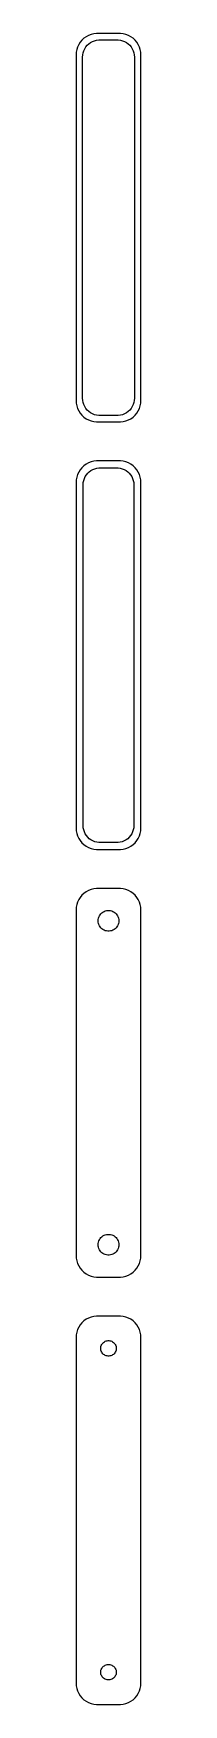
# Model space of a CAD drawing. Header units: metres. Extents: x -8 to 8, y 252 to 639.
import ezdxf

# ---------------------------------------------------------------- set-up
doc = ezdxf.new("R2010")
doc.units = ezdxf.units.M

msp = doc.modelspace()

# ---------------------------------------------------------------- linework, layer by layer
for p, q in [((-4.62889, 638.524), (-5.17912, 638.222)), ((-4.04507, 638.755), (-4.62889, 638.524)), ((-3.4369, 638.911), (-4.04507, 638.755)), ((-2.81395, 638.99), (-3.4369, 638.911)), ((2.81395, 638.99), (-2.81395, 638.99)), ((3.4369, 638.911), (2.81395, 638.99)), ((4.04507, 638.755), (3.4369, 638.911)), ((4.62889, 638.524), (4.04507, 638.755)), ((5.17912, 638.222), (4.62889, 638.524)), ((-7.34291, 635.243), (-7.46057, 634.627)), ((-7.14888, 635.841), (-7.34291, 635.243)), ((-6.88153, 636.409), (-7.14888, 635.841)), ((-6.54507, 636.939), (-6.88153, 636.409)), ((-6.14484, 637.423), (-6.54507, 636.939)), ((-5.68712, 637.853), (-6.14484, 637.423)), ((-5.87433, 634.495), (-5.7191, 634.972)), ((-5.7191, 634.972), (-5.50522, 635.427)), ((-5.17912, 638.222), (-5.68712, 637.853)), ((-5.50522, 635.427), (-5.23605, 635.851)), ((-5.23605, 635.851), (-4.91586, 636.238)), ((-4.91586, 636.238), (-4.54968, 636.582)), ((-4.54968, 636.582), (-4.1433, 636.877)), ((-4.1433, 636.877), (-3.70311, 637.119)), ((-3.70311, 637.119), (-3.23605, 637.304)), ((-3.23605, 637.304), (-2.74951, 637.429)), ((-2.74951, 637.429), (-2.25116, 637.492)), ((-2.25116, 637.492), (2.25116, 637.492)), ((2.25116, 637.492), (2.74951, 637.429)), ((2.74951, 637.429), (3.23605, 637.304)), ((3.23605, 637.304), (3.70311, 637.119)), ((3.70311, 637.119), (4.1433, 636.877)), ((4.1433, 636.877), (4.54968, 636.582)), ((4.54968, 636.582), (4.91586, 636.238)), ((4.91586, 636.238), (5.23605, 635.851)), ((5.68712, 637.853), (5.17912, 638.222)), ((5.23605, 635.851), (5.50522, 635.427)), ((5.50522, 635.427), (5.7191, 634.972)), ((6.14484, 637.423), (5.68712, 637.853)), ((5.7191, 634.972), (5.87433, 634.495)), ((6.54507, 636.939), (6.14484, 637.423)), ((6.88153, 636.409), (6.54507, 636.939)), ((7.14888, 635.841), (6.88153, 636.409)), ((7.34291, 635.243), (7.14888, 635.841)), ((7.46057, 634.627), (7.34291, 635.243)), ((-7.46057, 634.627), (-7.5, 634)), ((-7.5, 634), (-7.5, 554)), ((-6, 633.5), (-5.96844, 634.001)), ((-6, 554.5), (-6, 633.5)), ((-5.96844, 634.001), (-5.87433, 634.495)), ((5.87433, 634.495), (5.96844, 634.001)), ((5.96844, 634.001), (6, 633.5)), ((6, 633.5), (6, 554.5)), ((7.5, 634), (7.46057, 634.627)), ((7.5, 554), (7.5, 634)), ((-7.5, 554), (-7.46057, 553.373)), ((-5.96844, 553.999), (-6, 554.5)), ((-5.87433, 553.505), (-5.96844, 553.999)), ((-5.7191, 553.028), (-5.87433, 553.505)), ((5.87433, 553.505), (5.7191, 553.028)), ((5.96844, 553.999), (5.87433, 553.505)), ((6, 554.5), (5.96844, 553.999)), ((7.46057, 553.373), (7.5, 554)), ((-7.46057, 553.373), (-7.34291, 552.757)), ((-7.34291, 552.757), (-7.14888, 552.159)), ((-7.14888, 552.159), (-6.88153, 551.591)), ((-6.88153, 551.591), (-6.54507, 551.061)), ((-6.54507, 551.061), (-6.14484, 550.577)), ((-6.14484, 550.577), (-5.68712, 550.147)), ((-5.50522, 552.573), (-5.7191, 553.028)), ((-5.68712, 550.147), (-5.17912, 549.778)), ((-5.23605, 552.149), (-5.50522, 552.573)), ((-4.91586, 551.762), (-5.23605, 552.149)), ((-5.17912, 549.778), (-4.62889, 549.476)), ((-4.54968, 551.418), (-4.91586, 551.762)), ((-4.1433, 551.123), (-4.54968, 551.418)), ((-3.70311, 550.881), (-4.1433, 551.123)), ((-3.23605, 550.696), (-3.70311, 550.881)), ((-2.74951, 550.571), (-3.23605, 550.696)), ((-2.25116, 550.508), (-2.74951, 550.571)), ((2.25116, 550.508), (-2.25116, 550.508)), ((2.74951, 550.571), (2.25116, 550.508)), ((3.23605, 550.696), (2.74951, 550.571)), ((3.70311, 550.881), (3.23605, 550.696)), ((4.1433, 551.123), (3.70311, 550.881)), ((4.54968, 551.418), (4.1433, 551.123)), ((4.91586, 551.762), (4.54968, 551.418)), ((4.62889, 549.476), (5.17912, 549.778)), ((5.23605, 552.149), (4.91586, 551.762)), ((5.17912, 549.778), (5.68712, 550.147)), ((5.50522, 552.573), (5.23605, 552.149)), ((5.7191, 553.028), (5.50522, 552.573)), ((5.68712, 550.147), (6.14484, 550.577)), ((6.14484, 550.577), (6.54507, 551.061)), ((6.54507, 551.061), (6.88153, 551.591)), ((6.88153, 551.591), (7.14888, 552.159)), ((7.14888, 552.159), (7.34291, 552.757)), ((7.34291, 552.757), (7.46057, 553.373)), ((-4.62889, 549.476), (-4.04507, 549.245)), ((-4.04507, 549.245), (-3.4369, 549.089)), ((-3.4369, 549.089), (-2.81395, 549.01)), ((-2.81395, 549.01), (2.81395, 549.01)), ((2.81395, 549.01), (3.4369, 549.089)), ((3.4369, 549.089), (4.04507, 549.245)), ((4.04507, 549.245), (4.62889, 549.476)), ((-6.54507, 537.939), (-6.88153, 537.409)), ((-6.14484, 538.423), (-6.54507, 537.939)), ((-5.68712, 538.853), (-6.14484, 538.423)), ((-5.17912, 539.222), (-5.68712, 538.853)), ((-4.62889, 539.524), (-5.17912, 539.222)), ((-4.04507, 539.755), (-4.62889, 539.524)), ((-4.07506, 537.77), (-3.64888, 538.004)), ((-3.4369, 539.911), (-4.04507, 539.755)), ((-3.64888, 538.004), (-3.1967, 538.183)), ((-2.81395, 539.99), (-3.4369, 539.911)), ((-3.1967, 538.183), (-2.72565, 538.304)), ((2.81395, 539.99), (-2.81395, 539.99)), ((-2.72565, 538.304), (-2.24316, 538.365)), ((-2.24316, 538.365), (2.24316, 538.365)), ((2.24316, 538.365), (2.72565, 538.304)), ((2.72565, 538.304), (3.1967, 538.183)), ((3.4369, 539.911), (2.81395, 539.99)), ((3.1967, 538.183), (3.64888, 538.004)), ((4.04507, 539.755), (3.4369, 539.911)), ((3.64888, 538.004), (4.07506, 537.77)), ((4.62889, 539.524), (4.04507, 539.755)), ((5.17912, 539.222), (4.62889, 539.524)), ((5.68712, 538.853), (5.17912, 539.222)), ((6.14484, 538.423), (5.68712, 538.853)), ((6.54507, 537.939), (6.14484, 538.423)), ((6.88153, 537.409), (6.54507, 537.939)), ((-7.46057, 535.627), (-7.5, 535)), ((-7.5, 535), (-7.5, 455)), ((-7.34291, 536.243), (-7.46057, 535.627)), ((-7.14888, 536.841), (-7.34291, 536.243)), ((-6.88153, 537.409), (-7.14888, 536.841)), ((-5.87262, 534.5), (-5.84209, 534.985)), ((-5.87262, 455.5), (-5.87262, 534.5)), ((-5.84209, 534.985), (-5.75096, 535.463)), ((-5.75096, 535.463), (-5.60068, 535.926)), ((-5.60068, 535.926), (-5.3936, 536.366)), ((-5.3936, 536.366), (-5.13301, 536.776)), ((-5.13301, 536.776), (-4.82301, 537.151)), ((-4.82301, 537.151), (-4.46851, 537.484)), ((-4.46851, 537.484), (-4.07506, 537.77)), ((4.07506, 537.77), (4.46851, 537.484)), ((4.46851, 537.484), (4.82301, 537.151)), ((4.82301, 537.151), (5.13301, 536.776)), ((5.13301, 536.776), (5.3936, 536.366)), ((5.3936, 536.366), (5.60068, 535.926)), ((5.60068, 535.926), (5.75096, 535.463)), ((5.75096, 535.463), (5.84209, 534.985)), ((5.84209, 534.985), (5.87262, 534.5)), ((5.87262, 534.5), (5.87262, 455.5)), ((7.14888, 536.841), (6.88153, 537.409)), ((7.34291, 536.243), (7.14888, 536.841)), ((7.46057, 535.627), (7.34291, 536.243)), ((7.5, 535), (7.46057, 535.627)), ((7.5, 455), (7.5, 535)), ((-7.5, 455), (-7.46057, 454.373)), ((-7.46057, 454.373), (-7.34291, 453.757)), ((-7.34291, 453.757), (-7.14888, 453.159)), ((-7.14888, 453.159), (-6.88153, 452.591)), ((-5.84209, 455.015), (-5.87262, 455.5)), ((-5.75096, 454.537), (-5.84209, 455.015)), ((-5.60068, 454.074), (-5.75096, 454.537)), ((-5.3936, 453.634), (-5.60068, 454.074)), ((-5.13301, 453.224), (-5.3936, 453.634)), ((-4.82301, 452.849), (-5.13301, 453.224)), ((-4.46851, 452.516), (-4.82301, 452.849)), ((4.82301, 452.849), (4.46851, 452.516)), ((5.13301, 453.224), (4.82301, 452.849)), ((5.3936, 453.634), (5.13301, 453.224)), ((5.60068, 454.074), (5.3936, 453.634)), ((5.75096, 454.537), (5.60068, 454.074)), ((5.84209, 455.015), (5.75096, 454.537)), ((5.87262, 455.5), (5.84209, 455.015)), ((6.88153, 452.591), (7.14888, 453.159)), ((7.14888, 453.159), (7.34291, 453.757)), ((7.34291, 453.757), (7.46057, 454.373)), ((7.46057, 454.373), (7.5, 455)), ((-6.88153, 452.591), (-6.54507, 452.061)), ((-6.54507, 452.061), (-6.14484, 451.577)), ((-6.14484, 451.577), (-5.68712, 451.147)), ((-5.68712, 451.147), (-5.17912, 450.778)), ((-5.17912, 450.778), (-4.62889, 450.476)), ((-4.62889, 450.476), (-4.04507, 450.245)), ((-4.07506, 452.23), (-4.46851, 452.516)), ((-3.64888, 451.996), (-4.07506, 452.23)), ((-4.04507, 450.245), (-3.4369, 450.089)), ((-3.1967, 451.817), (-3.64888, 451.996)), ((-3.4369, 450.089), (-2.81395, 450.01)), ((-2.72565, 451.696), (-3.1967, 451.817)), ((-2.81395, 450.01), (2.81395, 450.01)), ((-2.24316, 451.635), (-2.72565, 451.696)), ((2.24316, 451.635), (-2.24316, 451.635)), ((2.72565, 451.696), (2.24316, 451.635)), ((3.1967, 451.817), (2.72565, 451.696)), ((2.81395, 450.01), (3.4369, 450.089)), ((3.64888, 451.996), (3.1967, 451.817)), ((3.4369, 450.089), (4.04507, 450.245)), ((4.07506, 452.23), (3.64888, 451.996)), ((4.04507, 450.245), (4.62889, 450.476)), ((4.46851, 452.516), (4.07506, 452.23)), ((4.62889, 450.476), (5.17912, 450.778)), ((5.17912, 450.778), (5.68712, 451.147)), ((5.68712, 451.147), (6.14484, 451.577)), ((6.14484, 451.577), (6.54507, 452.061)), ((6.54507, 452.061), (6.88153, 452.591)), ((-7.14888, 437.841), (-7.34291, 437.243)), ((-6.88153, 438.409), (-7.14888, 437.841)), ((-6.54507, 438.939), (-6.88153, 438.409)), ((-6.14484, 439.423), (-6.54507, 438.939)), ((-5.68712, 439.853), (-6.14484, 439.423)), ((-5.17912, 440.222), (-5.68712, 439.853)), ((-4.62889, 440.524), (-5.17912, 440.222)), ((-4.04507, 440.755), (-4.62889, 440.524)), ((-3.4369, 440.911), (-4.04507, 440.755)), ((-2.81395, 440.99), (-3.4369, 440.911)), ((2.81395, 440.99), (-2.81395, 440.99)), ((3.4369, 440.911), (2.81395, 440.99)), ((4.04507, 440.755), (3.4369, 440.911)), ((4.62889, 440.524), (4.04507, 440.755)), ((5.17912, 440.222), (4.62889, 440.524)), ((5.68712, 439.853), (5.17912, 440.222)), ((6.14484, 439.423), (5.68712, 439.853)), ((6.54507, 438.939), (6.14484, 439.423)), ((6.88153, 438.409), (6.54507, 438.939)), ((7.14888, 437.841), (6.88153, 438.409)), ((7.34291, 437.243), (7.14888, 437.841)), ((-7.46057, 436.627), (-7.5, 436)), ((-7.5, 436), (-7.5, 356)), ((-7.34291, 437.243), (-7.46057, 436.627)), ((-2.39999, 433.5), (-2.38107, 433.801)), ((-2.38107, 433.199), (-2.39999, 433.5)), ((-2.38107, 433.801), (-2.32458, 434.097)), ((-2.32458, 434.097), (-2.23146, 434.383)), ((-2.23146, 434.383), (-2.10313, 434.656)), ((-2.10313, 434.656), (-1.94164, 434.911)), ((-1.94164, 434.911), (-1.74951, 435.143)), ((-1.74951, 435.143), (-1.52982, 435.349)), ((-1.52982, 435.349), (-1.28598, 435.526)), ((-1.28598, 435.526), (-1.02187, 435.672)), ((-1.02187, 435.672), (-0.741638, 435.783)), ((-0.741638, 435.783), (-0.449707, 435.857)), ((-0.449707, 435.857), (-0.150696, 435.895)), ((-0.150696, 435.895), (0.150696, 435.895)), ((0.150696, 435.895), (0.449707, 435.857)), ((0.449707, 435.857), (0.741638, 435.783)), ((0.741638, 435.783), (1.02187, 435.672)), ((1.02187, 435.672), (1.28598, 435.526)), ((1.28598, 435.526), (1.52982, 435.349)), ((1.52982, 435.349), (1.74951, 435.143)), ((1.74951, 435.143), (1.94164, 434.911)), ((1.94164, 434.911), (2.10313, 434.656)), ((2.10313, 434.656), (2.23146, 434.383)), ((2.23146, 434.383), (2.32458, 434.097)), ((2.32458, 434.097), (2.38107, 433.801)), ((2.38107, 433.801), (2.39999, 433.5)), ((2.39999, 433.5), (2.38107, 433.199)), ((7.46057, 436.627), (7.34291, 437.243)), ((7.5, 436), (7.46057, 436.627)), ((7.5, 356), (7.5, 436)), ((-2.32458, 432.903), (-2.38107, 433.199)), ((-2.23146, 432.617), (-2.32458, 432.903)), ((-2.10313, 432.344), (-2.23146, 432.617)), ((-1.94164, 432.089), (-2.10313, 432.344)), ((-1.74951, 431.857), (-1.94164, 432.089)), ((-1.52982, 431.651), (-1.74951, 431.857)), ((-1.28598, 431.474), (-1.52982, 431.651)), ((-1.02187, 431.328), (-1.28598, 431.474)), ((-0.741638, 431.217), (-1.02187, 431.328)), ((-0.449707, 431.143), (-0.741638, 431.217)), ((-0.150696, 431.105), (-0.449707, 431.143)), ((0.150696, 431.105), (-0.150696, 431.105)), ((0.449707, 431.143), (0.150696, 431.105)), ((0.741638, 431.217), (0.449707, 431.143)), ((1.02187, 431.328), (0.741638, 431.217)), ((1.28598, 431.474), (1.02187, 431.328)), ((1.52982, 431.651), (1.28598, 431.474)), ((1.74951, 431.857), (1.52982, 431.651)), ((1.94164, 432.089), (1.74951, 431.857)), ((2.10313, 432.344), (1.94164, 432.089)), ((2.23146, 432.617), (2.10313, 432.344)), ((2.32458, 432.903), (2.23146, 432.617)), ((2.38107, 433.199), (2.32458, 432.903)), ((-2.10313, 359.656), (-1.94164, 359.911)), ((-1.94164, 359.911), (-1.74951, 360.143)), ((-1.74951, 360.143), (-1.52982, 360.349)), ((-1.52982, 360.349), (-1.28598, 360.526)), ((-1.28598, 360.526), (-1.02187, 360.672)), ((-1.02187, 360.672), (-0.741638, 360.783)), ((-0.741638, 360.783), (-0.449707, 360.857)), ((-0.449707, 360.857), (-0.150696, 360.895)), ((-0.150696, 360.895), (0.150696, 360.895)), ((0.150696, 360.895), (0.449707, 360.857)), ((0.449707, 360.857), (0.741638, 360.783)), ((0.741638, 360.783), (1.02187, 360.672)), ((1.02187, 360.672), (1.28598, 360.526)), ((1.28598, 360.526), (1.52982, 360.349)), ((1.52982, 360.349), (1.74951, 360.143)), ((1.74951, 360.143), (1.94164, 359.911)), ((1.94164, 359.911), (2.10313, 359.656)), ((-2.39999, 358.5), (-2.38107, 358.801)), ((-2.38107, 358.199), (-2.39999, 358.5)), ((-2.38107, 358.801), (-2.32458, 359.097)), ((-2.32458, 357.903), (-2.38107, 358.199)), ((-2.32458, 359.097), (-2.23146, 359.383)), ((-2.23146, 357.617), (-2.32458, 357.903)), ((-2.23146, 359.383), (-2.10313, 359.656)), ((-2.10313, 357.344), (-2.23146, 357.617)), ((-1.94164, 357.089), (-2.10313, 357.344)), ((-1.74951, 356.857), (-1.94164, 357.089)), ((-1.52982, 356.651), (-1.74951, 356.857)), ((-1.28598, 356.474), (-1.52982, 356.651)), ((-1.02187, 356.328), (-1.28598, 356.474)), ((-0.741638, 356.217), (-1.02187, 356.328)), ((-0.449707, 356.143), (-0.741638, 356.217)), ((-0.150696, 356.105), (-0.449707, 356.143)), ((0.150696, 356.105), (-0.150696, 356.105)), ((0.449707, 356.143), (0.150696, 356.105)), ((0.741638, 356.217), (0.449707, 356.143)), ((1.02187, 356.328), (0.741638, 356.217)), ((1.28598, 356.474), (1.02187, 356.328)), ((1.52982, 356.651), (1.28598, 356.474)), ((1.74951, 356.857), (1.52982, 356.651)), ((1.94164, 357.089), (1.74951, 356.857)), ((2.10313, 357.344), (1.94164, 357.089)), ((2.10313, 359.656), (2.23146, 359.383)), ((2.23146, 357.617), (2.10313, 357.344)), ((2.23146, 359.383), (2.32458, 359.097)), ((2.32458, 357.903), (2.23146, 357.617)), ((2.32458, 359.097), (2.38107, 358.801)), ((2.38107, 358.199), (2.32458, 357.903)), ((2.38107, 358.801), (2.39999, 358.5)), ((2.39999, 358.5), (2.38107, 358.199)), ((-7.5, 356), (-7.46057, 355.373)), ((-7.46057, 355.373), (-7.34291, 354.757)), ((-7.34291, 354.757), (-7.14888, 354.159)), ((-7.14888, 354.159), (-6.88153, 353.591)), ((-6.88153, 353.591), (-6.54507, 353.061)), ((-6.54507, 353.061), (-6.14484, 352.577)), ((-6.14484, 352.577), (-5.68712, 352.147)), ((5.68712, 352.147), (6.14484, 352.577)), ((6.14484, 352.577), (6.54507, 353.061)), ((6.54507, 353.061), (6.88153, 353.591)), ((6.88153, 353.591), (7.14888, 354.159)), ((7.14888, 354.159), (7.34291, 354.757)), ((7.34291, 354.757), (7.46057, 355.373)), ((7.46057, 355.373), (7.5, 356)), ((-5.68712, 352.147), (-5.17912, 351.778)), ((-5.17912, 351.778), (-4.62889, 351.476)), ((-4.62889, 351.476), (-4.04507, 351.245)), ((-4.04507, 351.245), (-3.4369, 351.089)), ((-3.4369, 351.089), (-2.81395, 351.01)), ((-2.81395, 351.01), (2.81395, 351.01)), ((2.81395, 351.01), (3.4369, 351.089)), ((3.4369, 351.089), (4.04507, 351.245)), ((4.04507, 351.245), (4.62889, 351.476)), ((4.62889, 351.476), (5.17912, 351.778)), ((5.17912, 351.778), (5.68712, 352.147)), ((-5.68712, 340.853), (-6.14484, 340.423)), ((-5.17912, 341.222), (-5.68712, 340.853)), ((-4.62889, 341.524), (-5.17912, 341.222)), ((-4.04507, 341.755), (-4.62889, 341.524)), ((-3.4369, 341.911), (-4.04507, 341.755)), ((-2.81395, 341.99), (-3.4369, 341.911)), ((2.81395, 341.99), (-2.81395, 341.99)), ((3.4369, 341.911), (2.81395, 341.99)), ((4.04507, 341.755), (3.4369, 341.911)), ((4.62889, 341.524), (4.04507, 341.755)), ((5.17912, 341.222), (4.62889, 341.524)), ((5.68712, 340.853), (5.17912, 341.222)), ((6.14484, 340.423), (5.68712, 340.853)), ((-7.46057, 337.627), (-7.5, 337)), ((-7.5, 337), (-7.5, 257)), ((-7.34291, 338.243), (-7.46057, 337.627)), ((-7.14888, 338.841), (-7.34291, 338.243)), ((-6.88153, 339.409), (-7.14888, 338.841)), ((-6.54507, 339.939), (-6.88153, 339.409)), ((-6.14484, 340.423), (-6.54507, 339.939)), ((6.54507, 339.939), (6.14484, 340.423)), ((6.88153, 339.409), (6.54507, 339.939)), ((7.14888, 338.841), (6.88153, 339.409)), ((7.34291, 338.243), (7.14888, 338.841)), ((7.46057, 337.627), (7.34291, 338.243)), ((7.5, 337), (7.46057, 337.627)), ((7.5, 257), (7.5, 337)), ((-1.79999, 334.5), (-1.7858, 334.726)), ((-1.7858, 334.274), (-1.79999, 334.5)), ((-1.7858, 334.726), (-1.74344, 334.948)), ((-1.74344, 334.052), (-1.7858, 334.274)), ((-1.74344, 334.948), (-1.67358, 335.163)), ((-1.67358, 333.837), (-1.74344, 334.052)), ((-1.67358, 335.163), (-1.57735, 335.367)), ((-1.57735, 333.633), (-1.67358, 333.837)), ((-1.57735, 335.367), (-1.45622, 335.558)), ((-1.45622, 333.442), (-1.57735, 333.633)), ((-1.45622, 335.558), (-1.31213, 335.732)), ((-1.31213, 333.268), (-1.45622, 333.442)), ((-1.31213, 335.732), (-1.14735, 335.887)), ((-1.14735, 333.113), (-1.31213, 333.268)), ((-1.14735, 335.887), (-0.964478, 336.02)), ((-0.964478, 332.98), (-1.14735, 333.113)), ((-0.964478, 336.02), (-0.766388, 336.129)), ((-0.766388, 332.871), (-0.964478, 332.98)), ((-0.766388, 336.129), (-0.556229, 336.212)), ((-0.556229, 332.788), (-0.766388, 332.871)), ((-0.556229, 336.212), (-0.33728, 336.268)), ((-0.33728, 336.268), (-0.113022, 336.296)), ((-0.113022, 336.296), (0.113022, 336.296)), ((0.113022, 336.296), (0.33728, 336.268)), ((0.33728, 336.268), (0.556229, 336.212)), ((0.556229, 336.212), (0.766388, 336.129)), ((0.766388, 332.871), (0.556229, 332.788)), ((0.766388, 336.129), (0.964478, 336.02)), ((0.964478, 332.98), (0.766388, 332.871)), ((0.964478, 336.02), (1.14735, 335.887)), ((1.14735, 333.113), (0.964478, 332.98)), ((1.14735, 335.887), (1.31213, 335.732)), ((1.31213, 333.268), (1.14735, 333.113)), ((1.31213, 335.732), (1.45622, 335.558)), ((1.45622, 333.442), (1.31213, 333.268)), ((1.45622, 335.558), (1.57735, 335.367)), ((1.57735, 333.633), (1.45622, 333.442)), ((1.57735, 335.367), (1.67358, 335.163)), ((1.67358, 333.837), (1.57735, 333.633)), ((1.67358, 335.163), (1.74344, 334.948)), ((1.74344, 334.052), (1.67358, 333.837)), ((1.74344, 334.948), (1.7858, 334.726)), ((1.7858, 334.274), (1.74344, 334.052)), ((1.7858, 334.726), (1.79999, 334.5)), ((1.79999, 334.5), (1.7858, 334.274)), ((-0.33728, 332.732), (-0.556229, 332.788)), ((-0.113022, 332.704), (-0.33728, 332.732)), ((0.113022, 332.704), (-0.113022, 332.704)), ((0.33728, 332.732), (0.113022, 332.704)), ((0.556229, 332.788), (0.33728, 332.732)), ((-1.79999, 259.5), (-1.7858, 259.726)), ((-1.7858, 259.274), (-1.79999, 259.5)), ((-1.7858, 259.726), (-1.74344, 259.948)), ((-1.74344, 259.948), (-1.67358, 260.163)), ((-1.67358, 260.163), (-1.57735, 260.367)), ((-1.57735, 260.367), (-1.45622, 260.558)), ((-1.45622, 260.558), (-1.31213, 260.732)), ((-1.31213, 260.732), (-1.14735, 260.887)), ((-1.14735, 260.887), (-0.964478, 261.02)), ((-0.964478, 261.02), (-0.766388, 261.129)), ((-0.766388, 261.129), (-0.556229, 261.212)), ((-0.556229, 261.212), (-0.33728, 261.268)), ((-0.33728, 261.268), (-0.113022, 261.296)), ((-0.113022, 261.296), (0.113022, 261.296)), ((0.113022, 261.296), (0.33728, 261.268)), ((0.33728, 261.268), (0.556229, 261.212)), ((0.556229, 261.212), (0.766388, 261.129)), ((0.766388, 261.129), (0.964478, 261.02)), ((0.964478, 261.02), (1.14735, 260.887)), ((1.14735, 260.887), (1.31213, 260.732)), ((1.31213, 260.732), (1.45622, 260.558)), ((1.45622, 260.558), (1.57735, 260.367)), ((1.57735, 260.367), (1.67358, 260.163)), ((1.67358, 260.163), (1.74344, 259.948)), ((1.74344, 259.948), (1.7858, 259.726)), ((1.7858, 259.726), (1.79999, 259.5)), ((1.79999, 259.5), (1.7858, 259.274)), ((-7.5, 257), (-7.46057, 256.373)), ((-7.46057, 256.373), (-7.34291, 255.757)), ((-7.34291, 255.757), (-7.14888, 255.159)), ((-1.74344, 259.052), (-1.7858, 259.274)), ((-1.67358, 258.837), (-1.74344, 259.052)), ((-1.57735, 258.633), (-1.67358, 258.837)), ((-1.45622, 258.442), (-1.57735, 258.633)), ((-1.31213, 258.268), (-1.45622, 258.442)), ((-1.14735, 258.113), (-1.31213, 258.268)), ((-0.964478, 257.98), (-1.14735, 258.113)), ((-0.766388, 257.871), (-0.964478, 257.98)), ((-0.556229, 257.788), (-0.766388, 257.871)), ((-0.33728, 257.732), (-0.556229, 257.788)), ((-0.113022, 257.704), (-0.33728, 257.732)), ((0.113022, 257.704), (-0.113022, 257.704)), ((0.33728, 257.732), (0.113022, 257.704)), ((0.556229, 257.788), (0.33728, 257.732)), ((0.766388, 257.871), (0.556229, 257.788)), ((0.964478, 257.98), (0.766388, 257.871)), ((1.14735, 258.113), (0.964478, 257.98)), ((1.31213, 258.268), (1.14735, 258.113)), ((1.45622, 258.442), (1.31213, 258.268)), ((1.57735, 258.633), (1.45622, 258.442)), ((1.67358, 258.837), (1.57735, 258.633)), ((1.74344, 259.052), (1.67358, 258.837)), ((1.7858, 259.274), (1.74344, 259.052)), ((7.14888, 255.159), (7.34291, 255.757)), ((7.34291, 255.757), (7.46057, 256.373)), ((7.46057, 256.373), (7.5, 257)), ((-7.14888, 255.159), (-6.88153, 254.591)), ((-6.88153, 254.591), (-6.54507, 254.061)), ((-6.54507, 254.061), (-6.14484, 253.577)), ((-6.14484, 253.577), (-5.68712, 253.147)), ((-5.68712, 253.147), (-5.17912, 252.778)), ((-5.17912, 252.778), (-4.62889, 252.476)), ((-4.62889, 252.476), (-4.04507, 252.245)), ((-4.04507, 252.245), (-3.4369, 252.089)), ((-3.4369, 252.089), (-2.81395, 252.01)), ((-2.81395, 252.01), (2.81395, 252.01)), ((2.81395, 252.01), (3.4369, 252.089)), ((3.4369, 252.089), (4.04507, 252.245)), ((4.04507, 252.245), (4.62889, 252.476)), ((4.62889, 252.476), (5.17912, 252.778)), ((5.17912, 252.778), (5.68712, 253.147)), ((5.68712, 253.147), (6.14484, 253.577)), ((6.14484, 253.577), (6.54507, 254.061)), ((6.54507, 254.061), (6.88153, 254.591)), ((6.88153, 254.591), (7.14888, 255.159))]:
    msp.add_line(p, q)

doc.saveas('drawing.dxf')
